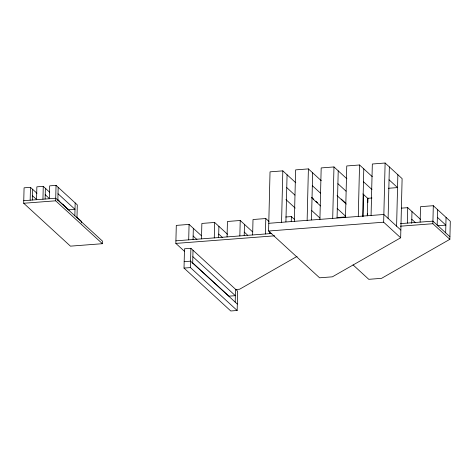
<?xml version="1.0" encoding="UTF-8"?>
<svg xmlns="http://www.w3.org/2000/svg" width="474" height="474" viewBox="0 0 474 474"><rect width="100%" height="100%" fill="white"/><g stroke="black" fill="none" stroke-linecap="round" stroke-linejoin="round"><path stroke-width="0.71" d="M23.765 200.686L55.731 198.233L102.473 241.124L102.414 243.701L70.442 246.148L23.7 203.257L24.079 187.823L30.472 187.331L36.954 193.279M30.158 200.194L30.472 187.331M32.333 199.998L32.593 189.28M36.551 199.702L36.865 186.839L43.258 186.353L49.699 192.26M42.944 199.216L43.258 186.353M45.119 199.021L45.38 188.302M49.337 198.725L49.651 185.861L56.045 185.37L77.292 204.869L76.978 217.732M102.414 243.701L55.665 200.81L56.045 185.37M57.852 200.188L58.166 187.319M74.851 215.783L75.165 202.919M81.469 222.875L81.504 221.441L76.681 217.021M184.528 251.368L175.848 243.405L176.292 225.393L189.079 224.409L201.497 235.809M184.019 268.088L184.493 248.791L190.886 248.299L237.628 291.19L237.16 310.488L230.767 310.98L184.019 268.088L190.418 267.597L237.16 310.488M188.699 239.85L189.079 224.409M190.418 267.597L190.886 248.299M193.054 239.536L193.327 228.314M192.699 263.111L193.013 250.248M201.486 238.872L201.865 223.432L214.651 222.454L227.532 234.274M214.272 237.889L214.651 222.454M218.627 237.581L218.899 226.353M227.058 236.911L227.437 221.477L240.223 220.493L252.612 231.857M235.193 302.104L235.507 289.241M239.844 235.934L240.223 220.493M244.199 235.619L244.471 224.392M252.636 234.95L253.009 219.515L265.796 218.538L268.983 221.459M265.422 233.972L265.796 218.538M371.071 215.463L372.327 164.004L385.113 163.02L402.112 178.621L400.666 237.794L332.369 276.828L319.583 277.805L268.586 231.016L270.032 171.837L282.818 170.859L295.788 182.757M269.771 233.664L269.825 231.555M281.562 222.318L282.818 170.859M285.917 221.844L287.072 174.758M291.243 221.719L291.368 216.577L285.686 217.009M294.348 221.334L295.604 169.882L308.396 168.898L321.277 180.718M307.134 220.357L308.396 168.898M311.495 219.889L312.644 172.797M319.92 219.379L321.182 167.92L333.969 166.943L346.897 178.805M332.707 218.401L333.969 166.943M337.067 217.927L338.217 170.841M345.499 217.418L346.755 165.959L359.541 164.982L372.291 176.678M358.285 216.44L359.541 164.982M362.622 216.695L363.789 168.88M363.167 216.565L363.712 194.233M367.261 215.8L367.688 198.322L362.906 193.937M367.534 215.777L367.587 213.573M367.854 202.546L367.96 198.132M400.666 237.794L383.667 222.199L385.113 163.02M388.105 218.378L389.361 166.919M396.602 226.175L397.864 174.722M407.35 223.1L407.729 207.665L401.336 208.151M411.693 223.325L411.977 211.564M420.136 222.122L420.515 206.682L433.301 205.704L450.3 221.299L449.862 239.311L381.564 278.339L368.778 279.316L353.041 264.883M449.862 239.311L432.863 223.716L433.301 205.704M437.176 225.037L437.549 209.603M445.673 232.841L446.052 217.4M297.079 256.387L239.631 289.211L235.371 289.537M23.7 203.257L55.665 200.81M388.313 188.291L397.55 187.586L389.047 179.788M367.688 198.322L371.948 197.996M337.091 217.566L345.611 216.914M268.776 223.295L383.857 214.479L400.856 230.08M268.586 231.016L383.667 222.199M175.913 240.828L271.815 233.481M400.465 223.627L432.922 221.139L449.921 236.739M175.848 243.405L274.701 235.827M400.406 226.199L432.863 223.716M437.336 225.772L445.862 225.12L437.366 217.323M184.179 261.654L190.572 261.162L237.314 304.053M407.729 207.665L420.479 219.361M411.788 219.278L415.508 222.691M363.475 181.743L371.971 189.547M337.903 183.705L346.038 191.17M341.244 199.039L345.558 203.002M337.05 195.638L346.275 204.098M312.33 185.666L320.424 193.09M337.15 208.442L345.783 216.363M312.129 197.753L313.764 199.252M315.945 201.254L317.58 202.754M311.412 197.534L320.59 205.953M286.758 187.621L294.929 195.122M311.815 210.616L319.986 218.117M285.952 199.601L295.213 208.098M291.368 216.577L294.555 219.498M244.282 232.112L247.541 235.098M218.71 234.073L222.49 237.539M193.137 236.028L196.953 239.53M192.853 256.683L235.347 295.675L228.954 296.161L192.456 262.673M58.012 193.753L75.01 209.348L68.617 209.84L57.461 199.601M57.792 199.69L59.41 201.172M62.651 204.146L65.886 207.114M68.049 209.093L69.127 210.089M45.226 194.731L49.539 198.695M32.439 195.715L36.794 199.714"/></g></svg>
